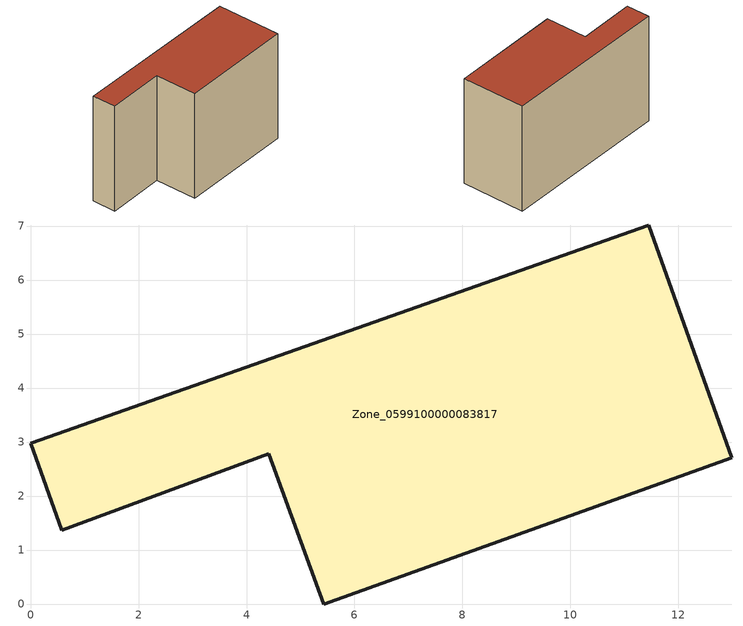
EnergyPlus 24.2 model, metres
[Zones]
Zone_0599100000083817
 floor ground (C_G): 4.41,2.78 0.58,1.37 0,2.98 11.45,7.02 12.99,2.71 5.43,0 z0
 wall outside (C_F): 11.45,7.02 0,2.98 0.58,1.37 4.41,2.78 5.43,0 12.99,2.71 11.45,7.02 z0:7.87
 roof outside (C_R): 5.43,0 12.99,2.71 11.45,7.02 0,2.98 0.58,1.37 4.41,2.78 z7.87
[BUILDING]
Pand.0599100000083817: North Axis=0; Terrain=City; Loads Convergence Tolerance Value=0.04; Temperature Convergence Tolerance Value=0.4; Solar Distribution=FullExterior; Maximum Number of Warmup Days=25; Minimum Number of Warmup Days=1
[Site:Location]
Rotterdam.The.Hague.AP_ZH_NLD Design_Conditions: Latitude=51.96; Longitude=4.45; Time Zone=1; Elevation=-4.5
[SITE:GROUNDTEMPERATURE:BUILDINGSURFACE]
18, 18, 18, 18, 18, 18, 18, 18, 18, 18, 18, 18
[MATERIAL] Thermal Absorptance=0.9; Solar Absorptance=0.7; Visible Absorptance=0.7
Name | Roughness | Thickness | Conductivity | Density | Specific Heat
G.TC.1946 | MediumSmooth | 0.15 | 1 | 540 | 1210
F.TC.1946 | Rough | 0.3 | 0.857143 | 1920 | 840
R.TC.1946 | MediumRough | 0.2 | 0.909091 | 1500 | 1000
[CONSTRUCTION]
C_G: G.TC.1946
C_F: F.TC.1946
C_R: R.TC.1946
[ZONE]
Zone_0599100000083817: Type=1; Multiplier=1; Ceiling Height=Autocalculate; Volume=Autocalculate; Floor Area=autocalculate; Part of Total Floor Area=Yes
[ZONEINFILTRATION:DESIGNFLOWRATE]
Infil_Zone_0599100000083817: Zone or ZoneList or Space or SpaceList=Zone_0599100000083817; Schedule=AlwaysOn; Design Flow Rate Calculation Method=Flow/Area; Flow Rate per Floor Area=0.003; Constant Term Coefficient=1; Temperature Term Coefficient=0; Velocity Term Coefficient=0; Velocity Squared Term Coefficient=0
[HVACTEMPLATE:ZONE:IDEALLOADSAIRSYSTEM]
Zone_0599100000083817: Maximum Heating Supply Air Temperature=50; Minimum Cooling Supply Air Temperature=13; Maximum Heating Supply Air Humidity Ratio=0.0156; Minimum Cooling Supply Air Humidity Ratio=0.0077; Heating Limit=NoLimit; Cooling Limit=NoLimit; Dehumidification Control Type=ConstantSensibleHeatRatio; Cooling Sensible Heat Ratio=0.7; Dehumidification Setpoint=60; Humidification Control Type=None; Humidification Setpoint=30; Outdoor Air Method=None; Outdoor Air Flow Rate per Person=0.00944; Outdoor Air Flow Rate per Zone Floor Area=0; Outdoor Air Flow Rate per Zone=0; Demand Controlled Ventilation Type=None; Outdoor Air Economizer Type=NoEconomizer; Heat Recovery Type=None; Sensible Heat Recovery Effectiveness=0.7; Latent Heat Recovery Effectiveness=0.65
[ZONECONTROL:THERMOSTAT]
ThermostatControl_Zone_0599100000083817: Zone or ZoneList=Zone_0599100000083817; Control Type Schedule=DualSetpointControlType; Control 1=Thermostat_Zone_0599100000083817; Temperature Difference Between Cutout And Setpoint=0
[THERMOSTATSETPOINT:DUALSETPOINT]
Thermostat_Zone_0599100000083817: Heating Setpoint Temperature Schedule=HeatingSetpoint_Zone_0599100000083817; Cooling Setpoint Temperature Schedule=CoolingSetpoint_Zone_0599100000083817
[SCHEDULE:COMPACT]
HeatingSetpoint_Zone_0599100000083817: Through: 12/31, For: AllDays, Until: 24:00, 21
CoolingSetpoint_Zone_0599100000083817: Through: 12/31, For: AllDays, Until: 24:00, 24
DualSetpointControlType: Through: 12/31, For: AllDays, Until: 24:00, 4
AlwaysOn: Through: 12/31, For: AllDays, Until: 24:00, 1
